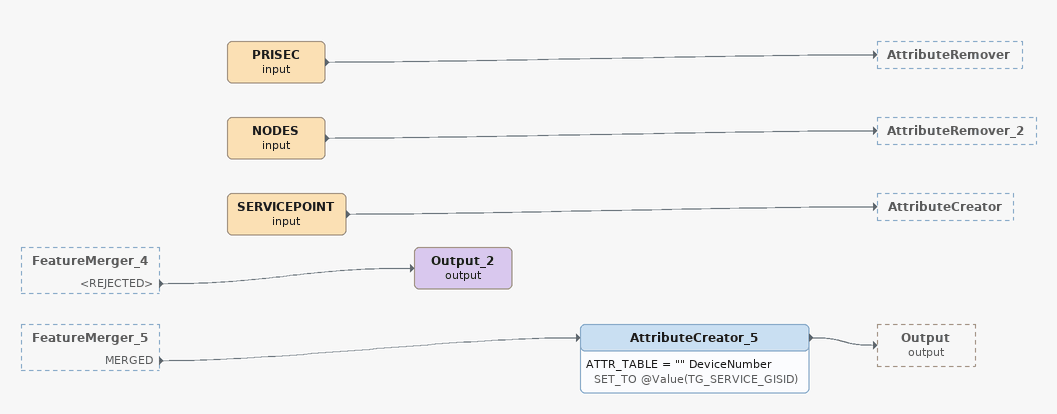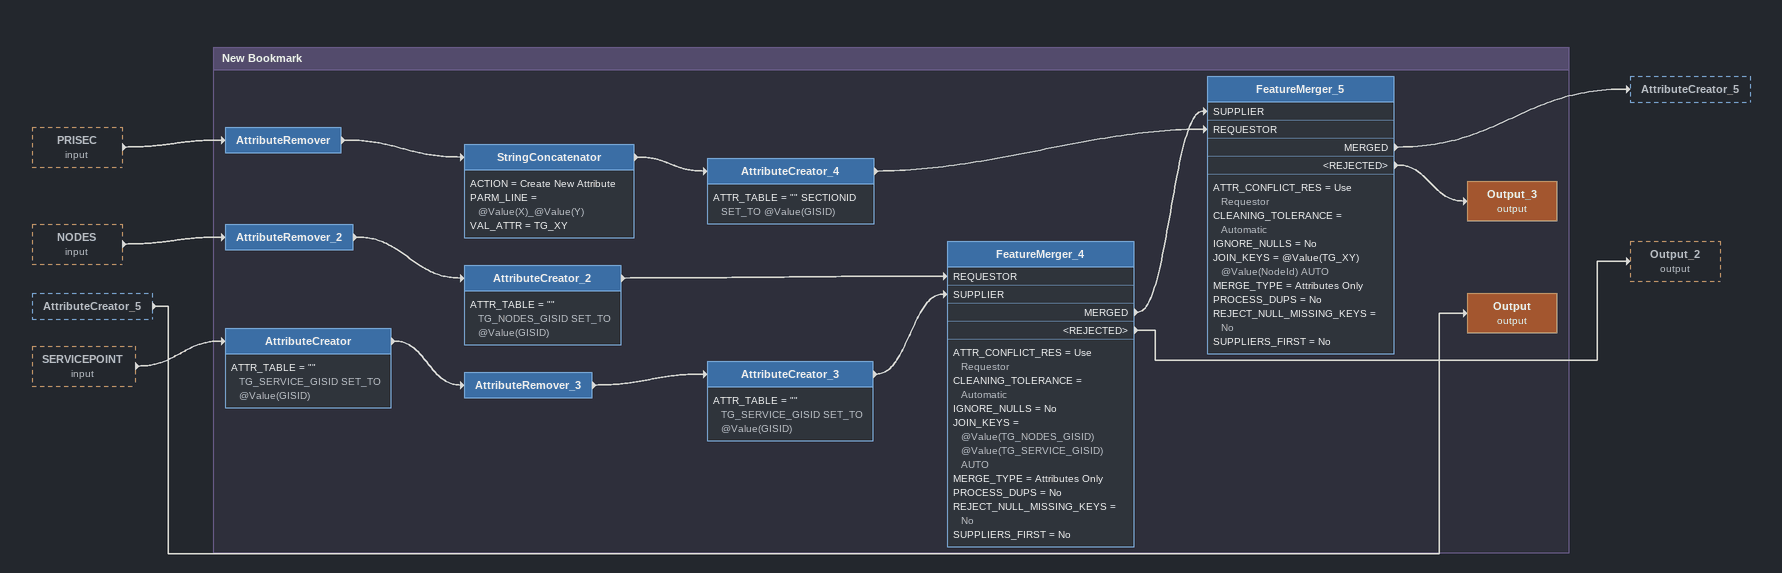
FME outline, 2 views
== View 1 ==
FeatureMerger_4 [outside]
    <REJECTED> -> Output_2 (output)
FeatureMerger_5 [outside]
    MERGED -> AttributeCreator_5
PRISEC (input)
    -> AttributeRemover
NODES (input)
    -> AttributeRemover_2
SERVICEPOINT (input)
    -> AttributeCreator
AttributeCreator_5
    ATTR_TABLE = "" DeviceNumber SET_TO @Value(TG_SERVICE_GISID)
    -> Output (output)
Output_2 (output)

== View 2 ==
PRISEC (input) [outside]
    -> AttributeRemover
NODES (input) [outside]
    -> AttributeRemover_2
AttributeCreator_5 [outside]
    -> Output (output)
SERVICEPOINT (input) [outside]
    -> AttributeCreator

Bookmark: New Bookmark
AttributeRemover
    -> StringConcatenator
StringConcatenator
    ACTION = Create New Attribute
    PARM_LINE = @Value(X)_@Value(Y)
    VAL_ATTR = TG_XY
    -> AttributeCreator_4
AttributeCreator_4
    ATTR_TABLE = "" SECTIONID SET_TO @Value(GISID)
    -> FeatureMerger_5 [REQUESTOR]
AttributeRemover_2
    -> AttributeCreator_2
AttributeCreator_2
    ATTR_TABLE = "" TG_NODES_GISID SET_TO @Value(GISID)
    -> FeatureMerger_4 [REQUESTOR]
AttributeCreator
    ATTR_TABLE = "" TG_SERVICE_GISID SET_TO @Value(GISID)
    -> AttributeRemover_3
AttributeRemover_3
    -> AttributeCreator_3
AttributeCreator_3
    ATTR_TABLE = "" TG_SERVICE_GISID SET_TO @Value(GISID)
    -> FeatureMerger_4 [SUPPLIER]
FeatureMerger_4
    ATTR_CONFLICT_RES = Use Requestor
    CLEANING_TOLERANCE = Automatic
    IGNORE_NULLS = No
    JOIN_KEYS = @Value(TG_NODES_GISID) @Value(TG_SERVICE_GISID) AUTO
    MERGE_TYPE = Attributes Only
    PROCESS_DUPS = No
    REJECT_NULL_MISSING_KEYS = No
    SUPPLIERS_FIRST = No
    MERGED -> FeatureMerger_5 [SUPPLIER]
    <REJECTED> -> Output_2 (output)
FeatureMerger_5
    ATTR_CONFLICT_RES = Use Requestor
    CLEANING_TOLERANCE = Automatic
    IGNORE_NULLS = No
    JOIN_KEYS = @Value(TG_XY) @Value(NodeId) AUTO
    MERGE_TYPE = Attributes Only
    PROCESS_DUPS = No
    REJECT_NULL_MISSING_KEYS = No
    SUPPLIERS_FIRST = No
    MERGED -> AttributeCreator_5
    <REJECTED> -> Output_3 (output)
Output_3 (output)
Output (output)
